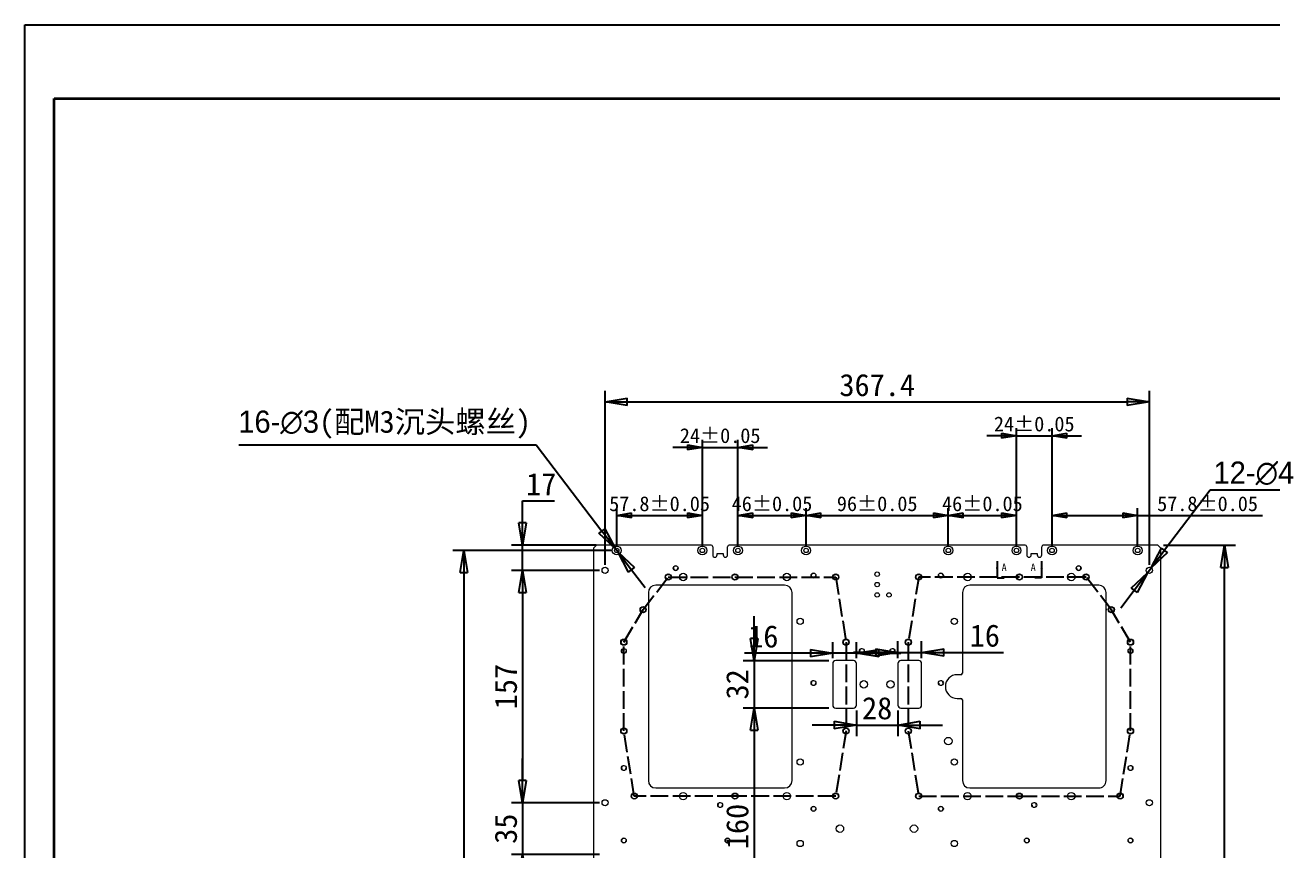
# Model space of a CAD drawing. Header units: millimetres. Extents: x 4648 to 6282, y 1126 to 2333.
# Drawn here: x 4648 to 5489, y 1776 to 2333 of the extents above; entities that cross this region are included whole.
import ezdxf

# ---------------------------------------------------------------- set-up
doc = ezdxf.new("R2010")
doc.units = ezdxf.units.MM
doc.linetypes.add('ACAD_ISO02W100', pattern=[15, 12, -3])
doc.layers.add('标注2', color=6, linetype='Continuous')
doc.layers.add('细实线', color=6, linetype='Continuous')
doc.styles.add('style1', font='')
doc.styles.get('style1').set_extended_font_data('SimSun')
doc.dimstyles.new('ISO-25', dxfattribs={"dimtxt": 2.5, "dimasz": 2.5, "dimexe": 1.25, "dimexo": 0.625, "dimtad": 1, "dimdsep": 46, "dimtxsty": 'Standard', "dimcen": 2.5, "dimadec": 0, "dimazin": 0, "dimtfac": 1, "dimtmove": 0, "dimatfit": 3, "dimfxl": 0, "dimarcsym": 0})
doc.dimstyles.new('面板', dxfattribs={"dimscale": 6, "dimtxt": 2.5, "dimasz": 2.5, "dimexe": 1.25, "dimexo": 0.625, "dimtad": 1, "dimtoh": 1, "dimdsep": 46, "dimtxsty": 'style1', "dimblk": 'CLOSED', "dimcen": 2.5, "dimadec": 0, "dimazin": 0, "dimtfac": 1, "dimtmove": 0, "dimatfit": 3, "dimfxl": 0, "dimarcsym": 0})

# ---------------------------------------------------------------- blocks, each defined once
blk = doc.blocks.new('_CLOSED')
at = {"color": 0, "linetype": 'ByBlock'}
for p, q in [((-1, 0.166667), (0, 0)), ((-1, 0.166667), (-1, -0.166667)), ((0, 0), (-1, -0.166667)), ((0, 0), (-1, 0))]:
    blk.add_line(p, q, dxfattribs=at)
blk = doc.blocks.new('*D99')
at = {"layer": 'Defpoints', "color": 0, "transparency": 16777216}
for p in [(5047.22, 1977.91), (4944, 1410.01), (5047.22, 1410.01)]:
    blk.add_point(p, dxfattribs=at)
at = {"layer": '标注2', "color": 0, "lineweight": -2, "transparency": 16777216}
for p, q in [((5043.47, 1977.91), (4936.5, 1977.91)), ((4944, 1962.91), (4944, 1425.01)), ((5043.47, 1410.01), (4936.5, 1410.01))]:
    blk.add_line(p, q, dxfattribs=at)
at = {"layer": '标注2', "color": 0, "lineweight": -2, "transparency": 16777216, "xscale": 15, "yscale": 15, "zscale": 15}
for p, rotation in [((4944, 1977.91), 90), ((4944, 1410.01), 270)]:
    blk.add_blockref('_CLOSED', p, dxfattribs=dict(at, rotation=rotation))
at = {"layer": '标注2', "color": 0, "transparency": 16777216, "insert": (4932.21, 1693.96), "char_height": 15, "attachment_point": 5, "rotation": 90, "style": 'style1'}
blk.add_mtext('567.9±0.05', dxfattribs=at)
blk = doc.blocks.new('*D100')
at = {"layer": 'Defpoints', "color": 0, "transparency": 16777216}
for p in [(5046.31, 1979.11), (5048.13, 1976.72)]:
    blk.add_point(p, dxfattribs=at)
at = {"layer": '标注2', "color": 0, "lineweight": -2, "transparency": 16777216}
for p, q in [((4792.11, 2049.14), (4992.77, 2049.14)), ((4992.77, 2049.14), (5037.2, 1991.02)), ((5048.13, 1976.72), (5046.31, 1979.11)), ((5057.24, 1964.81), (5066.35, 1952.89))]:
    blk.add_line(p, q, dxfattribs=at)
at = {"layer": '标注2', "color": 0, "lineweight": -2, "transparency": 16777216, "xscale": 15, "yscale": 15, "zscale": 15}
for p, rotation in [((5046.31, 1979.11), 307.3943843907952), ((5048.13, 1976.72), 127.3943843907952)]:
    blk.add_blockref('_CLOSED', p, dxfattribs=dict(at, rotation=rotation))
at = {"layer": '标注2', "color": 0, "transparency": 16777216, "insert": (4890.57, 2062.89), "char_height": 15, "attachment_point": 5, "style": 'style1'}
blk.add_mtext('{\\fMS PGothic|b0|i0|c134|p34;16-∅3}(配M3沉头螺丝)', dxfattribs=at)
blk = doc.blocks.new('*D101')
at = {"layer": 'Defpoints', "color": 0, "transparency": 16777216}
for p in [(5037.01, 1981.46), (4983.69, 1964.46), (5039.32, 1964.46)]:
    blk.add_point(p, dxfattribs=at)
at = {"layer": '标注2', "color": 0, "lineweight": -2, "transparency": 16777216}
for p, q in [((4983.69, 1996.46), (4983.69, 2011.46)), ((4983.69, 2011.46), (5005.11, 2011.46)), ((5033.26, 1981.46), (4976.19, 1981.46)), ((4983.69, 1964.46), (4983.69, 1981.46)), ((5035.57, 1964.46), (4976.19, 1964.46)), ((4983.69, 1949.46), (4983.69, 1934.46))]:
    blk.add_line(p, q, dxfattribs=at)
at = {"layer": '标注2', "color": 0, "lineweight": -2, "transparency": 16777216, "xscale": 15, "yscale": 15, "zscale": 15}
for p, rotation in [((4983.69, 1981.46), 270), ((4983.69, 1964.46), 90)]:
    blk.add_blockref('_CLOSED', p, dxfattribs=dict(at, rotation=rotation))
at = {"layer": '标注2', "color": 0, "transparency": 16777216, "insert": (4996.28, 2022.71), "char_height": 15, "attachment_point": 5, "style": 'style1'}
blk.add_mtext('17', dxfattribs=at)
blk = doc.blocks.new('*D102')
at = {"layer": 'Defpoints', "color": 0, "transparency": 16777216}
for p in [(5039.32, 1964.46), (4983.69, 1807.46), (5039.32, 1807.46)]:
    blk.add_point(p, dxfattribs=at)
at = {"layer": '标注2', "color": 0, "lineweight": -2, "transparency": 16777216}
for p, q in [((5035.57, 1964.46), (4976.19, 1964.46)), ((4983.69, 1949.46), (4983.69, 1822.46)), ((5035.57, 1807.46), (4976.19, 1807.46))]:
    blk.add_line(p, q, dxfattribs=at)
at = {"layer": '标注2', "color": 0, "lineweight": -2, "transparency": 16777216, "xscale": 15, "yscale": 15, "zscale": 15}
for p, rotation in [((4983.69, 1964.46), 90), ((4983.69, 1807.46), 270)]:
    blk.add_blockref('_CLOSED', p, dxfattribs=dict(at, rotation=rotation))
at = {"layer": '标注2', "color": 0, "transparency": 16777216, "insert": (4972.44, 1885.96), "char_height": 15, "attachment_point": 5, "rotation": 90, "style": 'style1'}
blk.add_mtext('157', dxfattribs=at)
blk = doc.blocks.new('*D103')
at = {"layer": 'Defpoints', "color": 0, "transparency": 16777216}
for p in [(5039.32, 1807.46), (4983.69, 1772.46), (5039.32, 1772.46)]:
    blk.add_point(p, dxfattribs=at)
at = {"layer": '标注2', "color": 0, "lineweight": -2, "transparency": 16777216}
for p, q in [((4983.69, 1822.46), (4983.69, 1837.46)), ((5035.57, 1807.46), (4976.19, 1807.46)), ((4983.69, 1807.46), (4983.69, 1772.46)), ((5035.57, 1772.46), (4976.19, 1772.46)), ((4983.69, 1757.46), (4983.69, 1742.46))]:
    blk.add_line(p, q, dxfattribs=at)
at = {"layer": '标注2', "color": 0, "lineweight": -2, "transparency": 16777216, "xscale": 15, "yscale": 15, "zscale": 15}
for p, rotation in [((4983.69, 1807.46), 270), ((4983.69, 1772.46), 90)]:
    blk.add_blockref('_CLOSED', p, dxfattribs=dict(at, rotation=rotation))
at = {"layer": '标注2', "color": 0, "transparency": 16777216, "insert": (4972.44, 1789.96), "char_height": 15, "attachment_point": 5, "rotation": 90, "style": 'style1'}
blk.add_mtext('35', dxfattribs=at)
blk = doc.blocks.new('*D107')
at = {"layer": 'Defpoints', "color": 0, "transparency": 16777216}
for p in [(5406.72, 2078.28), (5039.32, 1964.46), (5406.72, 1964.46)]:
    blk.add_point(p, dxfattribs=at)
at = {"layer": '标注2', "color": 0, "lineweight": -2, "transparency": 16777216}
for p, q in [((5039.32, 1968.21), (5039.32, 2085.78)), ((5054.32, 2078.28), (5391.72, 2078.28)), ((5406.72, 1968.21), (5406.72, 2085.78))]:
    blk.add_line(p, q, dxfattribs=at)
at = {"layer": '标注2', "color": 0, "lineweight": -2, "transparency": 16777216, "xscale": 15, "yscale": 15, "zscale": 15, "rotation": 180}
blk.add_blockref('_CLOSED', (5039.32, 2078.28), dxfattribs=at)
at = {"layer": '标注2', "color": 0, "lineweight": -2, "transparency": 16777216, "xscale": 15, "yscale": 15, "zscale": 15}
blk.add_blockref('_CLOSED', (5406.72, 2078.28), dxfattribs=at)
at = {"layer": '标注2', "color": 0, "transparency": 16777216, "insert": (5223.02, 2089.53), "char_height": 15, "attachment_point": 5, "style": 'style1'}
blk.add_mtext('367.4', dxfattribs=at)
blk = doc.blocks.new('*D108')
at = {"layer": 'Defpoints', "color": 0, "transparency": 16777216}
for p in [(5405.51, 1962.87), (5407.92, 1966.06)]:
    blk.add_point(p, dxfattribs=at)
at = {"layer": '标注2', "color": 0, "lineweight": -2, "transparency": 16777216}
for p, q in [((5447.74, 2018.73), (5416.97, 1978.03)), ((5503.06, 2018.73), (5447.74, 2018.73)), ((5405.51, 1962.87), (5407.92, 1966.06)), ((5396.47, 1950.9), (5387.42, 1938.94))]:
    blk.add_line(p, q, dxfattribs=at)
at = {"layer": '标注2', "color": 0, "lineweight": -2, "transparency": 16777216, "xscale": 15, "yscale": 15, "zscale": 15}
for p, rotation in [((5407.92, 1966.06), 232.909865508003), ((5405.51, 1962.87), 52.90986550800296)]:
    blk.add_blockref('_CLOSED', p, dxfattribs=dict(at, rotation=rotation))
at = {"layer": '标注2', "color": 0, "transparency": 16777216, "insert": (5477.28, 2029.98), "char_height": 15, "attachment_point": 5, "style": 'style1'}
blk.add_mtext('{\\fMS PGothic|b0|i0|c134|p34;12-\\fMS PGothic|b0|i0|c128|p34;∅4}', dxfattribs=at)
blk = doc.blocks.new('*D109')
at = {"layer": 'Defpoints', "color": 0, "transparency": 16777216}
for p in [(5193.02, 1901.46), (5209.02, 1908.49), (5209.02, 1901.46)]:
    blk.add_point(p, dxfattribs=at)
at = {"layer": '标注2', "color": 0, "lineweight": -2, "transparency": 16777216}
for p, q in [((5193.02, 1905.21), (5193.02, 1915.99)), ((5209.02, 1905.21), (5209.02, 1915.99)), ((5178.02, 1908.49), (5133.5, 1908.49)), ((5209.02, 1908.49), (5193.02, 1908.49)), ((5224.02, 1908.49), (5239.02, 1908.49))]:
    blk.add_line(p, q, dxfattribs=at)
at = {"layer": '标注2', "color": 0, "lineweight": -2, "transparency": 16777216, "xscale": 15, "yscale": 15, "zscale": 15}
blk.add_blockref('_CLOSED', (5193.02, 1908.49), dxfattribs=at)
at = {"layer": '标注2', "color": 0, "lineweight": -2, "transparency": 16777216, "xscale": 15, "yscale": 15, "zscale": 15, "rotation": 180}
blk.add_blockref('_CLOSED', (5209.02, 1908.49), dxfattribs=at)
at = {"layer": '标注2', "color": 0, "transparency": 16777216, "insert": (5146.16, 1919.74), "char_height": 15, "attachment_point": 5, "style": 'style1'}
blk.add_mtext('16', dxfattribs=at)
blk = doc.blocks.new('*D110')
at = {"layer": 'Defpoints', "color": 0, "transparency": 16777216}
for p in [(5194.02, 1903.46), (5139.94, 1871.46), (5194.02, 1871.46)]:
    blk.add_point(p, dxfattribs=at)
at = {"layer": '标注2', "color": 0, "lineweight": -2, "transparency": 16777216}
for p, q in [((5139.94, 1918.46), (5139.94, 1933.46)), ((5190.27, 1903.46), (5132.44, 1903.46)), ((5139.94, 1903.46), (5139.94, 1871.46)), ((5190.27, 1871.46), (5132.44, 1871.46)), ((5139.94, 1856.46), (5139.94, 1841.46))]:
    blk.add_line(p, q, dxfattribs=at)
at = {"layer": '标注2', "color": 0, "lineweight": -2, "transparency": 16777216, "xscale": 15, "yscale": 15, "zscale": 15}
for p, rotation in [((5139.94, 1903.46), 270), ((5139.94, 1871.46), 90)]:
    blk.add_blockref('_CLOSED', p, dxfattribs=dict(at, rotation=rotation))
at = {"layer": '标注2', "color": 0, "transparency": 16777216, "insert": (5128.69, 1887.46), "char_height": 15, "attachment_point": 5, "rotation": 90, "style": 'style1'}
blk.add_mtext('32', dxfattribs=at)
blk = doc.blocks.new('*D111')
at = {"layer": 'Defpoints', "color": 0, "transparency": 16777216}
for p in [(5194.02, 1871.46), (5139.94, 1711.46), (5194.02, 1711.46)]:
    blk.add_point(p, dxfattribs=at)
at = {"layer": '标注2', "color": 0, "lineweight": -2, "transparency": 16777216}
for p, q in [((5190.27, 1871.46), (5132.44, 1871.46)), ((5139.94, 1856.46), (5139.94, 1726.46)), ((5190.27, 1711.46), (5132.44, 1711.46))]:
    blk.add_line(p, q, dxfattribs=at)
at = {"layer": '标注2', "color": 0, "lineweight": -2, "transparency": 16777216, "xscale": 15, "yscale": 15, "zscale": 15}
for p, rotation in [((5139.94, 1871.46), 90), ((5139.94, 1711.46), 270)]:
    blk.add_blockref('_CLOSED', p, dxfattribs=dict(at, rotation=rotation))
at = {"layer": '标注2', "color": 0, "transparency": 16777216, "insert": (5128.69, 1791.46), "char_height": 15, "attachment_point": 5, "rotation": 90, "style": 'style1'}
blk.add_mtext('160', dxfattribs=at)
blk = doc.blocks.new('*D116')
at = {"layer": 'Defpoints', "color": 0, "transparency": 16777216}
for p in [(5209.02, 1873.46), (5237.02, 1873.46), (5237.02, 1860)]:
    blk.add_point(p, dxfattribs=at)
at = {"layer": '标注2', "color": 0, "lineweight": -2, "transparency": 16777216}
for p, q in [((5209.02, 1869.71), (5209.02, 1852.5)), ((5237.02, 1869.71), (5237.02, 1852.5)), ((5194.02, 1860), (5179.02, 1860)), ((5209.02, 1860), (5237.02, 1860)), ((5252.02, 1860), (5267.02, 1860))]:
    blk.add_line(p, q, dxfattribs=at)
at = {"layer": '标注2', "color": 0, "lineweight": -2, "transparency": 16777216, "xscale": 15, "yscale": 15, "zscale": 15}
blk.add_blockref('_CLOSED', (5209.02, 1860), dxfattribs=at)
at = {"layer": '标注2', "color": 0, "lineweight": -2, "transparency": 16777216, "xscale": 15, "yscale": 15, "zscale": 15, "rotation": 180}
blk.add_blockref('_CLOSED', (5237.02, 1860), dxfattribs=at)
at = {"layer": '标注2', "color": 0, "transparency": 16777216, "insert": (5223.02, 1871.25), "char_height": 15, "attachment_point": 5, "style": 'style1'}
blk.add_mtext('28', dxfattribs=at)
blk = doc.blocks.new('*D117')
at = {"layer": 'Defpoints', "color": 0, "transparency": 16777216}
for p in [(5237.02, 1901.46), (5253.02, 1909.05), (5253.02, 1901.46)]:
    blk.add_point(p, dxfattribs=at)
at = {"layer": '标注2', "color": 0, "lineweight": -2, "transparency": 16777216}
for p, q in [((5237.02, 1905.21), (5237.02, 1916.55)), ((5253.02, 1905.21), (5253.02, 1916.55)), ((5222.02, 1909.05), (5207.02, 1909.05)), ((5237.02, 1909.05), (5253.02, 1909.05)), ((5268.02, 1909.05), (5308.35, 1909.05))]:
    blk.add_line(p, q, dxfattribs=at)
at = {"layer": '标注2', "color": 0, "lineweight": -2, "transparency": 16777216, "xscale": 15, "yscale": 15, "zscale": 15}
blk.add_blockref('_CLOSED', (5237.02, 1909.05), dxfattribs=at)
at = {"layer": '标注2', "color": 0, "lineweight": -2, "transparency": 16777216, "xscale": 15, "yscale": 15, "zscale": 15, "rotation": 180}
blk.add_blockref('_CLOSED', (5253.02, 1909.05), dxfattribs=at)
at = {"layer": '标注2', "color": 0, "transparency": 16777216, "insert": (5295.68, 1920.3), "char_height": 15, "attachment_point": 5, "style": 'style1'}
blk.add_mtext('16', dxfattribs=at)
blk = doc.blocks.new('*D118')
at = {"layer": 'Defpoints', "color": 0, "transparency": 16777216}
for p in [(5412.52, 1981.46), (5457.45, 1981.46), (5412.52, 1406.46)]:
    blk.add_point(p, dxfattribs=at)
at = {"layer": '标注2', "color": 0, "lineweight": -2, "transparency": 16777216}
for p, q in [((5416.27, 1981.46), (5464.95, 1981.46)), ((5457.45, 1421.46), (5457.45, 1966.46)), ((5416.27, 1406.46), (5464.95, 1406.46))]:
    blk.add_line(p, q, dxfattribs=at)
at = {"layer": '标注2', "color": 0, "lineweight": -2, "transparency": 16777216, "xscale": 15, "yscale": 15, "zscale": 15}
for p, rotation in [((5457.45, 1981.46), 90), ((5457.45, 1406.46), 270)]:
    blk.add_blockref('_CLOSED', p, dxfattribs=dict(at, rotation=rotation))
at = {"layer": '标注2', "color": 0, "transparency": 16777216, "insert": (5446.2, 1693.96), "char_height": 15, "attachment_point": 5, "rotation": 90, "style": 'style1'}
blk.add_mtext('575', dxfattribs=at)
blk = doc.blocks.new('*D134')
at = {"layer": 'Defpoints', "color": 0, "transparency": 16777216}
for p in [(5105.02, 2001.54), (5047.22, 1977.91), (5105.02, 1977.91)]:
    blk.add_point(p, dxfattribs=at)
at = {"layer": '标注2', "color": 0, "lineweight": -2, "transparency": 16777216}
for p, q in [((5047.22, 1980.41), (5047.22, 2006.54)), ((5105.02, 1980.41), (5105.02, 2006.54)), ((5057.22, 2001.54), (5095.02, 2001.54))]:
    blk.add_line(p, q, dxfattribs=at)
at = {"layer": '标注2', "color": 0, "lineweight": -2, "transparency": 16777216, "xscale": 10, "yscale": 10, "zscale": 10, "rotation": 180}
blk.add_blockref('_CLOSED', (5047.22, 2001.54), dxfattribs=at)
at = {"layer": '标注2', "color": 0, "lineweight": -2, "transparency": 16777216, "xscale": 10, "yscale": 10, "zscale": 10}
blk.add_blockref('_CLOSED', (5105.02, 2001.54), dxfattribs=at)
at = {"layer": '标注2', "color": 0, "transparency": 16777216, "insert": (5076.12, 2009.4), "char_height": 10, "attachment_point": 5, "style": 'style1'}
blk.add_mtext('57.8±0.05', dxfattribs=at)
blk = doc.blocks.new('*D135')
at = {"layer": 'Defpoints', "color": 0, "transparency": 16777216}
for p in [(5129.02, 2047.54), (5105.02, 1977.91), (5129.02, 1977.91)]:
    blk.add_point(p, dxfattribs=at)
at = {"layer": '标注2', "color": 0, "lineweight": -2, "transparency": 16777216}
for p, q in [((5105.02, 1980.41), (5105.02, 2052.54)), ((5129.02, 1980.41), (5129.02, 2052.54)), ((5095.02, 2047.54), (5085.02, 2047.54)), ((5105.02, 2047.54), (5129.02, 2047.54)), ((5139.02, 2047.54), (5149.02, 2047.54))]:
    blk.add_line(p, q, dxfattribs=at)
at = {"layer": '标注2', "color": 0, "lineweight": -2, "transparency": 16777216, "xscale": 10, "yscale": 10, "zscale": 10}
blk.add_blockref('_CLOSED', (5105.02, 2047.54), dxfattribs=at)
at = {"layer": '标注2', "color": 0, "lineweight": -2, "transparency": 16777216, "xscale": 10, "yscale": 10, "zscale": 10, "rotation": 180}
blk.add_blockref('_CLOSED', (5129.02, 2047.54), dxfattribs=at)
at = {"layer": '标注2', "color": 0, "transparency": 16777216, "insert": (5117.02, 2055.4), "char_height": 10, "attachment_point": 5, "style": 'style1'}
blk.add_mtext('24±0.05', dxfattribs=at)
blk = doc.blocks.new('*D136')
at = {"layer": 'Defpoints', "color": 0, "transparency": 16777216}
for p in [(5175.02, 2001.54), (5129.02, 1977.91), (5175.02, 1977.91)]:
    blk.add_point(p, dxfattribs=at)
at = {"layer": '标注2', "color": 0, "lineweight": -2, "transparency": 16777216}
for p, q in [((5129.02, 1980.41), (5129.02, 2006.54)), ((5175.02, 1980.41), (5175.02, 2006.54)), ((5139.02, 2001.54), (5165.02, 2001.54))]:
    blk.add_line(p, q, dxfattribs=at)
at = {"layer": '标注2', "color": 0, "lineweight": -2, "transparency": 16777216, "xscale": 10, "yscale": 10, "zscale": 10, "rotation": 180}
blk.add_blockref('_CLOSED', (5129.02, 2001.54), dxfattribs=at)
at = {"layer": '标注2', "color": 0, "lineweight": -2, "transparency": 16777216, "xscale": 10, "yscale": 10, "zscale": 10}
blk.add_blockref('_CLOSED', (5175.02, 2001.54), dxfattribs=at)
at = {"layer": '标注2', "color": 0, "transparency": 16777216, "insert": (5152.02, 2009.4), "char_height": 10, "attachment_point": 5, "style": 'style1'}
blk.add_mtext('46±0.05', dxfattribs=at)
blk = doc.blocks.new('*D137')
at = {"layer": 'Defpoints', "color": 0, "transparency": 16777216}
for p in [(5271.02, 2001.54), (5175.02, 1977.91), (5271.02, 1977.91)]:
    blk.add_point(p, dxfattribs=at)
at = {"layer": '标注2', "color": 0, "lineweight": -2, "transparency": 16777216}
for p, q in [((5175.02, 1980.41), (5175.02, 2006.54)), ((5271.02, 1980.41), (5271.02, 2006.54)), ((5185.02, 2001.54), (5261.02, 2001.54))]:
    blk.add_line(p, q, dxfattribs=at)
at = {"layer": '标注2', "color": 0, "lineweight": -2, "transparency": 16777216, "xscale": 10, "yscale": 10, "zscale": 10, "rotation": 180}
blk.add_blockref('_CLOSED', (5175.02, 2001.54), dxfattribs=at)
at = {"layer": '标注2', "color": 0, "lineweight": -2, "transparency": 16777216, "xscale": 10, "yscale": 10, "zscale": 10}
blk.add_blockref('_CLOSED', (5271.02, 2001.54), dxfattribs=at)
at = {"layer": '标注2', "color": 0, "transparency": 16777216, "insert": (5223.02, 2009.4), "char_height": 10, "attachment_point": 5, "style": 'style1'}
blk.add_mtext('96±0.05', dxfattribs=at)
blk = doc.blocks.new('*D138')
at = {"layer": 'Defpoints', "color": 0, "transparency": 16777216}
for p in [(5317.02, 2001.54), (5271.02, 1977.91), (5317.02, 1977.91)]:
    blk.add_point(p, dxfattribs=at)
at = {"layer": '标注2', "color": 0, "lineweight": -2, "transparency": 16777216}
for p, q in [((5271.02, 1980.41), (5271.02, 2006.54)), ((5317.02, 1980.41), (5317.02, 2006.54)), ((5281.02, 2001.54), (5307.02, 2001.54))]:
    blk.add_line(p, q, dxfattribs=at)
at = {"layer": '标注2', "color": 0, "lineweight": -2, "transparency": 16777216, "xscale": 10, "yscale": 10, "zscale": 10, "rotation": 180}
blk.add_blockref('_CLOSED', (5271.02, 2001.54), dxfattribs=at)
at = {"layer": '标注2', "color": 0, "lineweight": -2, "transparency": 16777216, "xscale": 10, "yscale": 10, "zscale": 10}
blk.add_blockref('_CLOSED', (5317.02, 2001.54), dxfattribs=at)
at = {"layer": '标注2', "color": 0, "transparency": 16777216, "insert": (5294.02, 2009.4), "char_height": 10, "attachment_point": 5, "style": 'style1'}
blk.add_mtext('46±0.05', dxfattribs=at)
blk = doc.blocks.new('*D139')
at = {"layer": 'Defpoints', "color": 0, "transparency": 16777216}
for p in [(5341.02, 2055.4), (5317.02, 1977.91), (5341.02, 1977.91)]:
    blk.add_point(p, dxfattribs=at)
at = {"layer": '标注2', "color": 0, "lineweight": -2, "transparency": 16777216}
for p, q in [((5307.02, 2055.4), (5297.02, 2055.4)), ((5317.02, 1980.41), (5317.02, 2060.4)), ((5317.02, 2055.4), (5341.02, 2055.4)), ((5341.02, 1980.41), (5341.02, 2060.4)), ((5351.02, 2055.4), (5361.02, 2055.4))]:
    blk.add_line(p, q, dxfattribs=at)
at = {"layer": '标注2', "color": 0, "lineweight": -2, "transparency": 16777216, "xscale": 10, "yscale": 10, "zscale": 10}
blk.add_blockref('_CLOSED', (5317.02, 2055.4), dxfattribs=at)
at = {"layer": '标注2', "color": 0, "lineweight": -2, "transparency": 16777216, "xscale": 10, "yscale": 10, "zscale": 10, "rotation": 180}
blk.add_blockref('_CLOSED', (5341.02, 2055.4), dxfattribs=at)
at = {"layer": '标注2', "color": 0, "transparency": 16777216, "insert": (5329.02, 2063.26), "char_height": 10, "attachment_point": 5, "style": 'style1'}
blk.add_mtext('24±0.05', dxfattribs=at)
blk = doc.blocks.new('*D140')
at = {"layer": 'Defpoints', "color": 0, "transparency": 16777216}
for p in [(5398.82, 2001.54), (5341.02, 1977.91), (5398.82, 1977.91)]:
    blk.add_point(p, dxfattribs=at)
at = {"layer": '标注2', "color": 0, "lineweight": -2, "transparency": 16777216}
for p, q in [((5341.02, 1980.41), (5341.02, 2006.54)), ((5398.82, 1980.41), (5398.82, 2006.54)), ((5351.02, 2001.54), (5388.82, 2001.54)), ((5398.82, 2001.54), (5483.21, 2001.54))]:
    blk.add_line(p, q, dxfattribs=at)
at = {"layer": '标注2', "color": 0, "lineweight": -2, "transparency": 16777216, "xscale": 10, "yscale": 10, "zscale": 10, "rotation": 180}
blk.add_blockref('_CLOSED', (5341.02, 2001.54), dxfattribs=at)
at = {"layer": '标注2', "color": 0, "lineweight": -2, "transparency": 16777216, "xscale": 10, "yscale": 10, "zscale": 10}
blk.add_blockref('_CLOSED', (5398.82, 2001.54), dxfattribs=at)
at = {"layer": '标注2', "color": 0, "transparency": 16777216, "insert": (5446.01, 2009.4), "char_height": 10, "attachment_point": 5, "style": 'style1'}
blk.add_mtext('57.8±0.05', dxfattribs=at)

msp = doc.modelspace()

# ---------------------------------------------------------------- linework, layer by layer
at = {"color": 7, "linetype": 'Continuous', "lineweight": 15}
for p, q in [((5031.518, 1979.465), (5033.518, 1981.465)), ((5031.518, 1979.465), (5031.518, 1408.465)), ((5110.968, 1981.465), (5033.518, 1981.465)), ((5111.968, 1980.465), (5111.968, 1974.865)), ((5122.068, 1974.865), (5122.068, 1980.465)), ((5322.968, 1981.465), (5123.068, 1981.465)), ((5323.968, 1980.465), (5323.968, 1974.865)), ((5334.068, 1974.865), (5334.068, 1980.465)), ((5412.518, 1981.465), (5335.068, 1981.465)), ((5412.518, 1981.465), (5414.518, 1979.465)), ((5414.518, 1408.465), (5414.518, 1979.465)), ((5114.968, 1974.865), (5114.968, 1975.865)), ((5114.968, 1975.865), (5119.068, 1975.865)), ((5119.068, 1975.865), (5119.068, 1974.865)), ((5326.968, 1974.865), (5326.968, 1975.865)), ((5326.968, 1975.865), (5331.068, 1975.865)), ((5331.068, 1975.865), (5331.068, 1974.865)), ((5160.553, 1954.464), (5073.553, 1954.464)), ((5372.553, 1954.464), (5285.553, 1954.464)), ((5068.553, 1949.464), (5068.553, 1822.466)), ((5165.553, 1822.466), (5165.553, 1949.464)), ((5280.553, 1949.464), (5280.553, 1894.965)), ((5377.553, 1822.466), (5377.553, 1949.464)), ((5193.018, 1901.465), (5193.018, 1873.465)), ((5207.018, 1903.465), (5195.018, 1903.465)), ((5209.018, 1873.465), (5209.018, 1901.465)), ((5237.018, 1901.465), (5237.018, 1873.465)), ((5251.018, 1903.465), (5239.018, 1903.465)), ((5253.018, 1873.465), (5253.018, 1901.465)), ((5279.553, 1893.965), (5277.018, 1893.965)), ((5277.018, 1877.965), (5279.553, 1877.965)), ((5280.553, 1876.965), (5280.553, 1822.466)), ((5195.018, 1871.465), (5207.018, 1871.465)), ((5239.018, 1871.465), (5251.018, 1871.465)), ((5073.553, 1817.466), (5160.553, 1817.466)), ((5285.553, 1817.466), (5372.553, 1817.466))]:
    msp.add_line(p, q, dxfattribs=at)
at = {"lineweight": 35}
msp.add_lwpolyline([(4667.555, 2283.225), (6262.105, 2283.225), (6262.105, 1145.844), (4667.555, 1145.844)], close=True, dxfattribs=at)
at = {"color": 2, "linetype": 'ACAD_ISO02W100'}
for points in [[(5195.018, 1811.965), (5127.018, 1811.965), (5059.018, 1811.965), (5052.018, 1855.965), (5052.018, 1915.965), (5065.018, 1937.965), (5082.018, 1959.965), (5127.018, 1959.965), (5195.018, 1959.965), (5202.018, 1915.965), (5202.018, 1855.965), (5195.018, 1811.965)], [(5251.018, 1811.965), (5319.018, 1811.965), (5387.018, 1811.965), (5394.018, 1855.965), (5394.018, 1915.965), (5381.018, 1937.965), (5364.018, 1959.965), (5319.018, 1959.965), (5251.018, 1959.965), (5244.018, 1915.965), (5244.018, 1855.965), (5251.018, 1811.965)]]:
    msp.add_lwpolyline(points, dxfattribs=at)
at = {"color": 7, "linetype": 'Continuous', "lineweight": 15}
for centre, radius in [((5047.218, 1977.915), 3), ((5047.218, 1977.915), 1.5), ((5105.018, 1977.915), 3), ((5105.018, 1977.915), 1.5), ((5129.018, 1977.915), 3), ((5129.018, 1977.915), 1.5), ((5175.018, 1977.915), 3), ((5175.018, 1977.915), 1.5), ((5271.018, 1977.915), 3), ((5271.018, 1977.915), 1.5), ((5317.018, 1977.915), 3), ((5317.018, 1977.915), 1.5), ((5341.018, 1977.915), 3), ((5341.018, 1977.915), 1.5), ((5398.818, 1977.915), 3), ((5398.818, 1977.915), 1.5), ((5039.318, 1964.465), 2.05), ((5092.018, 1959.965), 2.5), ((5162.018, 1959.965), 2.5), ((5223.018, 1961.865), 1.5), ((5284.018, 1959.965), 2.5), ((5354.018, 1959.965), 2.5), ((5406.718, 1964.465), 2.05), ((5223.018, 1954.865), 1.5), ((5223.018, 1947.865), 1.5), ((5231.018, 1947.865), 1.5), ((5171.018, 1929.965), 2.1), ((5275.018, 1929.965), 2.1), ((5214.018, 1887.465), 2.5), ((5232.018, 1887.465), 2.5), ((5271.028, 1849.165), 2.5), ((5171.018, 1834.965), 2.1), ((5275.018, 1834.965), 2.1), ((5039.318, 1807.465), 2.05), ((5092.018, 1811.965), 2.5), ((5162.018, 1811.965), 2.5), ((5284.018, 1811.965), 2.5), ((5354.018, 1811.965), 2.5), ((5406.718, 1807.465), 2.05), ((5197.868, 1789.965), 2.5), ((5247.868, 1789.965), 2.5), ((5171.018, 1779.965), 2.1), ((5275.018, 1779.965), 2.1)]:
    msp.add_circle(centre, radius, dxfattribs=at)
at = {"color": 3, "linetype": 'Continuous', "lineweight": 15}
for centre, radius in [((5082.018, 1959.965), 2.1), ((5082.018, 1959.965), 1.8), ((5087.018, 1965.965), 1.65), ((5127.018, 1959.965), 2.1), ((5127.018, 1959.965), 1.8), ((5180.018, 1960.965), 1.65), ((5195.018, 1959.965), 2.1), ((5195.018, 1959.965), 1.8), ((5251.018, 1959.965), 2.1), ((5251.018, 1959.965), 1.8), ((5266.018, 1960.965), 1.65), ((5319.018, 1959.965), 2.1), ((5319.018, 1959.965), 1.8), ((5359.018, 1965.965), 1.65), ((5364.018, 1959.965), 2.1), ((5364.018, 1959.965), 1.8), ((5065.018, 1937.965), 2.1), ((5065.018, 1937.965), 1.8), ((5381.018, 1937.965), 2.1), ((5381.018, 1937.965), 1.8), ((5052.018, 1915.965), 2.1), ((5202.018, 1915.965), 2.1), ((5244.018, 1915.965), 2.1), ((5394.018, 1915.965), 2.1), ((5052.018, 1915.965), 1.8), ((5052.018, 1909.965), 1.65), ((5202.018, 1915.965), 1.8), ((5212.684, 1909.965), 1.65), ((5233.352, 1909.965), 1.65), ((5244.018, 1915.965), 1.8), ((5394.018, 1915.965), 1.8), ((5394.018, 1909.965), 1.65), ((5180.018, 1888.371), 1.65), ((5266.018, 1888.371), 1.65), ((5052.018, 1855.965), 2.1), ((5052.018, 1855.965), 1.8), ((5202.018, 1855.965), 2.1), ((5202.018, 1855.965), 1.8), ((5244.018, 1855.965), 2.1), ((5244.018, 1855.965), 1.8), ((5394.018, 1855.965), 2.1), ((5394.018, 1855.965), 1.8), ((5052.018, 1830.965), 1.65), ((5394.018, 1830.965), 1.65), ((5059.018, 1811.965), 2.1), ((5059.018, 1811.965), 1.8), ((5127.018, 1811.965), 2.1), ((5127.018, 1811.965), 1.8), ((5195.018, 1811.965), 2.1), ((5195.018, 1811.965), 1.8), ((5251.018, 1811.965), 2.1), ((5251.018, 1811.965), 1.8), ((5319.018, 1811.965), 2.1), ((5319.018, 1811.965), 1.8), ((5387.018, 1811.965), 2.1), ((5387.018, 1811.965), 1.8), ((5117.018, 1805.965), 1.65), ((5180.018, 1803.371), 1.65), ((5266.018, 1803.371), 1.65), ((5329.018, 1805.965), 1.65), ((5052.018, 1781.965), 1.65), ((5122.018, 1781.965), 1.65), ((5324.018, 1781.965), 1.65), ((5394.018, 1781.965), 1.65)]:
    msp.add_circle(centre, radius, dxfattribs=at)
at = {"color": 7, "linetype": 'Continuous', "lineweight": 15}
for centre, radius, start, end in [((5110.968, 1980.465), 1, 0, 90), ((5123.068, 1980.465), 1, 90, 180), ((5322.968, 1980.465), 1, 0, 90), ((5335.068, 1980.465), 1, 90, 180), ((5113.468, 1974.865), 1.5, 180, 0), ((5120.568, 1974.865), 1.5, 180, 0), ((5325.468, 1974.865), 1.5, 180, 0), ((5332.568, 1974.865), 1.5, 180, 0), ((5073.553, 1949.464), 5, 90, 180), ((5160.553, 1949.464), 5, 0, 90), ((5285.553, 1949.464), 5, 90, 180), ((5372.553, 1949.464), 5, 0, 90), ((5381.018, 1937.965), 3.5, 171.900342, 188.099658), ((5195.018, 1901.465), 2, 90, 180), ((5207.018, 1901.465), 2, 0, 90), ((5239.018, 1901.465), 2, 90, 180), ((5251.018, 1901.465), 2, 0, 90), ((5277.018, 1885.965), 8, 90.000012, 270), ((5279.553, 1894.965), 1, 270, 0), ((5279.553, 1876.965), 1, 0, 89.999982), ((5195.018, 1873.465), 2, 180, 270), ((5207.018, 1873.465), 2, 270, 0), ((5239.018, 1873.465), 2, 180, 270), ((5251.018, 1873.465), 2, 270, 0), ((5073.553, 1822.466), 5, 180, 270), ((5160.553, 1822.466), 5, 270, 0), ((5285.553, 1822.466), 5, 180, 269.999922), ((5372.553, 1822.466), 5, 269.999971, 0)]:
    msp.add_arc(centre, radius, start, end, dxfattribs=at)
at = {"color": 3, "linetype": 'Continuous', "lineweight": 15}
for centre, start, end in [((5087.018, 1965.965), 90, 0), ((5180.018, 1960.965), 90, 0), ((5266.018, 1960.965), 180, 90), ((5359.018, 1965.965), 180, 90), ((5052.018, 1909.965), 90, 0), ((5212.684, 1909.965), 90, 0), ((5233.352, 1909.965), 180, 90), ((5394.018, 1909.965), 180, 90), ((5180.018, 1888.371), 90, 0), ((5266.018, 1888.371), 180, 90), ((5052.018, 1830.965), 90, 0), ((5394.018, 1830.965), 180, 90), ((5117.018, 1805.965), 90, 0), ((5180.018, 1803.371), 90, 0), ((5266.018, 1803.371), 180, 90), ((5329.018, 1805.965), 180, 90), ((5052.018, 1781.965), 90, 0), ((5122.018, 1781.965), 90, 0), ((5324.018, 1781.965), 180, 90), ((5394.018, 1781.965), 180, 90)]:
    msp.add_arc(centre, 1.5, start, end, dxfattribs=at)
at = {"layer": '细实线'}
msp.add_lwpolyline([(4647.74, 2332.89), (6281.92, 2332.89), (6281.92, 1126.029), (4647.74, 1126.029)], close=True, dxfattribs=at)

# ---------------------------------------------------------------- texts
at = {"layer": '标注2', "char_height": 5, "attachment_point": 1}
for insert in [(5307.03, 1969.026), (5326.631, 1969.026)]:
    msp.add_mtext_dynamic_manual_height_columns('A', width=2.52373, gutter_width=12.5, heights=[0], dxfattribs=dict(at, insert=insert))

# ---------------------------------------------------------------- dimensions: what is measured, and where the dimension line sits
at = {"layer": '标注2'}
for base, p1, p2, override, picture, middle in [((5406.718, 2078.277), (5039.318, 1964.465), (5406.718, 1964.465), {"dimtmove": 1}, '*D107', (5223.018, 2089.527)), ((5271.018, 2001.539), (5175.018, 1977.915), (5271.018, 1977.915), {"dimscale": 4, "dimtol": 1, "dimtp": 0.05, "dimtm": 0.05}, '*D137', (5223.018, 2009.4)), ((5398.818, 2001.539), (5341.018, 1977.915), (5398.818, 1977.915), {"dimscale": 4, "dimtol": 1, "dimtp": 0.05, "dimtm": 0.05}, '*D140', (5446.012, 2009.4))]:
    dim = msp.add_linear_dim(base=base, p1=p1, p2=p2, dimstyle='面板', override=override, dxfattribs=at)
    dim.commit()
    dim.dimension.update_dxf_attribs({"geometry": picture, "text_midpoint": middle})
for p1, p2, text, picture, middle in [((5048.129, 1976.723), (5046.307, 1979.107), '{\\fMS PGothic|b0|i0|c134|p34;16-<>}(配M3沉头螺丝)', '*D100', (4890.566, 2049.142)), ((5405.512, 1962.87), (5407.924, 1966.06), '{\\fMS PGothic|b0|i0|c134|p34;12-\\fMS PGothic|b0|i0|c128|p34;<>}', '*D108', (5477.276, 2018.731))]:
    dim = msp.add_diameter_dim_2p(p1=p1, p2=p2, text=text, dimstyle='面板', dxfattribs=at)
    dim.commit()
    dim.dimension.update_dxf_attribs({"geometry": picture, "text_midpoint": middle, "dimtype": 163})
for base, p1, p2, override, picture, middle in [((5341.018, 2055.402), (5317.018, 1977.915), (5341.018, 1977.915), {"dimscale": 4, "dimtol": 1, "dimtp": 0.05, "dimtm": 0.05}, '*D139', (5329.018, 2055.402)), ((5129.018, 2047.537), (5105.018, 1977.915), (5129.018, 1977.915), {"dimscale": 4, "dimtol": 1, "dimtp": 0.05, "dimtm": 0.05}, '*D135', (5117.018, 2047.537)), ((5105.018, 2001.539), (5047.218, 1977.915), (5105.018, 1977.915), {"dimscale": 4, "dimtol": 1, "dimtp": 0.05, "dimtm": 0.05, "dimtfac": 1}, '*D134', (5076.118, 2001.539)), ((5175.018, 2001.539), (5129.018, 1977.915), (5175.018, 1977.915), {"dimscale": 4, "dimtol": 1, "dimtp": 0.05, "dimtm": 0.05}, '*D136', (5152.018, 2001.539)), ((5317.018, 2001.539), (5271.018, 1977.915), (5317.018, 1977.915), {"dimscale": 4, "dimtol": 1, "dimtp": 0.05, "dimtm": 0.05}, '*D138', (5294.018, 2001.539))]:
    dim = msp.add_linear_dim(base=base, p1=p1, p2=p2, dimstyle='面板', override=override, dxfattribs=at)
    dim.commit()
    dim.dimension.update_dxf_attribs({"geometry": picture, "text_midpoint": middle, "dimtype": 160})
dim = msp.add_linear_dim(base=(4983.693, 1964.465), p1=(5037.01, 1981.465), p2=(5039.318, 1964.465), angle=90, dimstyle='面板', dxfattribs=at)
dim.commit()
dim.dimension.update_dxf_attribs({"geometry": '*D101', "text_midpoint": (4996.276, 2011.465), "dimtype": 160})
for base, p1, p2, override, picture, middle in [((4944.002, 1410.015), (5047.218, 1977.915), (5047.218, 1410.015), {"dimtol": 1, "dimtp": 0.05, "dimtm": 0.05}, '*D99', (4932.21, 1693.965)), ((4983.693, 1807.465), (5039.318, 1964.465), (5039.318, 1807.465), {"dimtmove": 1}, '*D102', (4972.443, 1885.965)), ((4983.693, 1772.465), (5039.318, 1807.465), (5039.318, 1772.465), {"dimtmove": 1}, '*D103', (4972.443, 1789.965))]:
    dim = msp.add_linear_dim(base=base, p1=p1, p2=p2, angle=90, dimstyle='面板', override=override, dxfattribs=at)
    dim.commit()
    dim.dimension.update_dxf_attribs({"geometry": picture, "text_midpoint": middle})
for base, p1, p2, picture, middle in [((5457.452, 1981.465), (5412.518, 1406.465), (5412.518, 1981.465), '*D118', (5446.202, 1693.965)), ((5139.938, 1871.465), (5194.018, 1903.465), (5194.018, 1871.465), '*D110', (5128.688, 1887.465)), ((5139.938, 1711.465), (5194.018, 1871.465), (5194.018, 1711.465), '*D111', (5128.688, 1791.465))]:
    dim = msp.add_linear_dim(base=base, p1=p1, p2=p2, angle=90, dimstyle='面板', dxfattribs=at)
    dim.commit()
    dim.dimension.update_dxf_attribs({"geometry": picture, "text_midpoint": middle})
dim = msp.add_linear_dim(base=(5209.018, 1908.49), p1=(5193.018, 1901.465), p2=(5209.018, 1901.465), dimstyle='面板', dxfattribs=at)
dim.commit()
dim.dimension.update_dxf_attribs({"geometry": '*D109', "text_midpoint": (5146.162, 1908.49), "dimtype": 160})
for base, p1, p2, picture, middle in [((5253.018, 1909.049), (5237.018, 1901.465), (5253.018, 1901.465), '*D117', (5295.685, 1920.299)), ((5237.018, 1859.996), (5209.018, 1873.465), (5237.018, 1873.465), '*D116', (5223.018, 1871.246))]:
    dim = msp.add_linear_dim(base=base, p1=p1, p2=p2, dimstyle='面板', dxfattribs=at)
    dim.commit()
    dim.dimension.update_dxf_attribs({"geometry": picture, "text_midpoint": middle})

# ---------------------------------------------------------------- leaders
at = {"color": 1}
for points in [[(5304, 1970.58), (5304, 1959.374), (5308.653, 1959.374)], [(5334.036, 1970.58), (5334.036, 1959.374), (5329.383, 1959.374)]]:
    msp.add_leader(points, dimstyle='ISO-25', override={"dimscale": 2, "dimgap": 0.625, "dimtad": 0}, dxfattribs=at)

doc.saveas('drawing.dxf')
